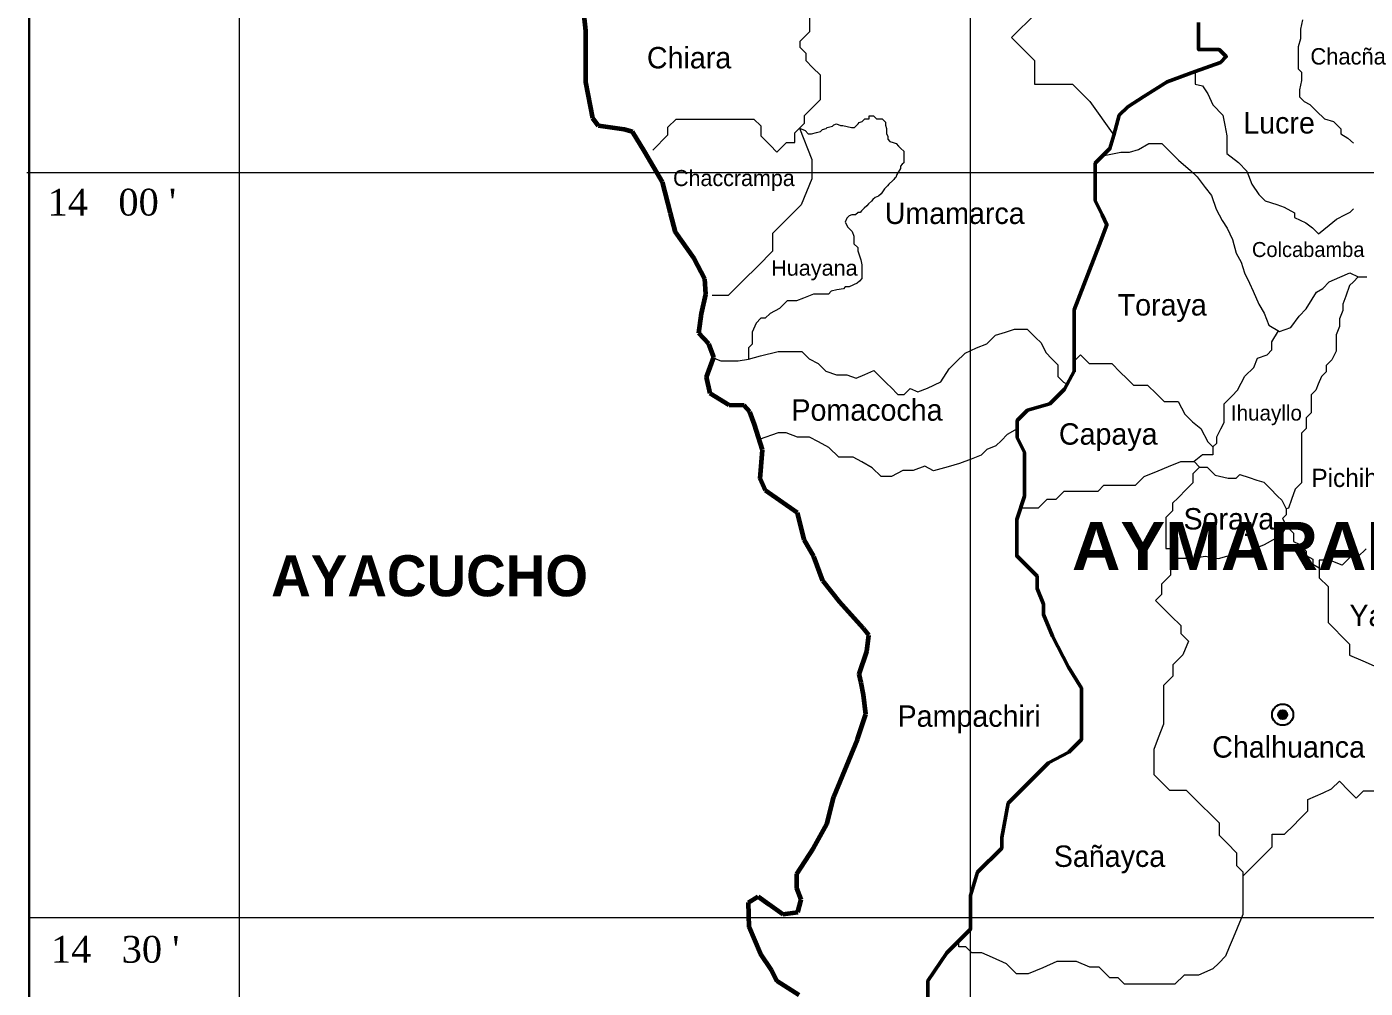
# Model space of a CAD drawing. Header units: metres. Extents: x 720607 to 802837, y 8371180 to 8431151.
# Drawn here: x 760657.22 to 760665.51, y 8405530.52 to 8405536.47 of the extents above; entities that cross this region are included whole.
import ezdxf

# ---------------------------------------------------------------- set-up
doc = ezdxf.new("R2010")
doc.units = ezdxf.units.M
for name, color, linetype, lineweight in [('02', 2, 'Continuous', 20), ('8', 5, 'Continuous', 60), ('Cap Prov', 94, 'Continuous', 25), ('Distrito', 212, 'Continuous', 25), ('Ejes de Coordenadas', 38, 'Continuous', 5), ('HIDROLOGIA', 151, 'Continuous', 18), ('Red vías Vecinales', 106, 'Continuous', 40)]:
    doc.layers.add(name, color=color, linetype=linetype, lineweight=lineweight)
doc.layers.add('05', color=5, linetype='Continuous')
doc.styles.add('ARIAL', font='arial.ttf')
doc.styles.add('century', font='GOTHIC.TTF')

msp = doc.modelspace()

# ---------------------------------------------------------------- hatches: boundary and pattern name
msp.add_hatch(color=256).paths.add_polyline_path([(760665.0225, 8405532.2149, 1), (760664.9661, 8405532.2149, 1)])

# ---------------------------------------------------------------- linework, layer by layer
at = {"lineweight": 60}
for p, q in [((760660.6784, 8405536.449), (760660.6685, 8405536.5463)), ((760660.6784, 8405536.2964), (760660.6784, 8405536.449)), ((760660.6784, 8405536.1315), (760660.6784, 8405536.2964)), ((760660.7227, 8405535.9076), (760660.6784, 8405536.1315)), ((760660.7568, 8405535.8599), (760660.7227, 8405535.9076)), ((760660.9169, 8405535.8383), (760660.7568, 8405535.8599)), ((760660.9685, 8405535.8233), (760660.9169, 8405535.8383)), ((760661.0426, 8405535.7009), (760660.9685, 8405535.8233)), ((760661.1532, 8405535.5129), (760661.0426, 8405535.7009)), ((760661.2034, 8405535.3194), (760661.1532, 8405535.5129)), ((760661.2347, 8405535.2029), (760661.2034, 8405535.3194)), ((760661.3491, 8405535.0385), (760661.2347, 8405535.2029)), ((760661.4164, 8405534.9129), (760661.3491, 8405535.0385)), ((760661.4219, 8405534.8181), (760661.4164, 8405534.9129)), ((760661.3948, 8405534.6985), (760661.4219, 8405534.8181)), ((760661.3782, 8405534.5778), (760661.3948, 8405534.6985)), ((760661.4403, 8405534.5114), (760661.3782, 8405534.5778)), ((760661.4711, 8405534.4289), (760661.4403, 8405534.5114)), ((760661.4258, 8405534.3053), (760661.4711, 8405534.4289)), ((760661.4487, 8405534.2044), (760661.4258, 8405534.3053)), ((760661.5661, 8405534.1306), (760661.4487, 8405534.2044)), ((760661.6593, 8405534.1302), (760661.5661, 8405534.1306)), ((760661.6941, 8405534.0908), (760661.6593, 8405534.1302)), ((760661.7225, 8405534.0124), (760661.6941, 8405534.0908)), ((760661.7725, 8405533.8557), (760661.7225, 8405534.0124)), ((760661.7588, 8405533.677), (760661.7725, 8405533.8557)), ((760661.7907, 8405533.6039), (760661.7588, 8405533.677)), ((760661.9904, 8405533.4638), (760661.7907, 8405533.6039)), ((760662.0317, 8405533.2974), (760661.9904, 8405533.4638)), ((760662.0902, 8405533.1942), (760662.0317, 8405533.2974)), ((760662.1462, 8405533.0429), (760662.0902, 8405533.1942)), ((760662.2494, 8405532.9135), (760662.1462, 8405533.0429)), ((760662.3979, 8405532.7484), (760662.2494, 8405532.9135)), ((760662.432, 8405532.7071), (760662.3979, 8405532.7484)), ((760662.4184, 8405532.6057), (760662.432, 8405532.7071)), ((760662.3712, 8405532.4661), (760662.4184, 8405532.6057)), ((760662.3843, 8405532.4123), (760662.3712, 8405532.4661)), ((760662.398, 8405532.3383), (760662.3843, 8405532.4123)), ((760662.4127, 8405532.2187), (760662.398, 8405532.3383)), ((760662.3608, 8405532.0627), (760662.4127, 8405532.2187)), ((760662.2139, 8405531.7092), (760662.3608, 8405532.0627)), ((760662.1706, 8405531.5359), (760662.2139, 8405531.7092)), ((760662.0877, 8405531.3877), (760662.1706, 8405531.5359)), ((760661.9854, 8405531.229), (760662.0877, 8405531.3877)), ((760661.9854, 8405531.1403), (760661.9854, 8405531.229)), ((760662.0114, 8405531.0712), (760661.9854, 8405531.1403)), ((760661.6863, 8405531.0521), (760661.7465, 8405531.0895)), ((760661.6894, 8405530.8983), (760661.6863, 8405531.0521)), ((760661.7465, 8405531.0895), (760661.8119, 8405531.0412)), ((760661.8119, 8405531.0412), (760661.8986, 8405530.9794)), ((760661.9916, 8405530.9919), (760662.0114, 8405531.0712)), ((760661.8986, 8405530.9794), (760661.9916, 8405530.9919)), ((760661.76, 8405530.7337), (760661.6894, 8405530.8983)), ((760661.8285, 8405530.6331), (760661.76, 8405530.7337)), ((760661.8627, 8405530.5641), (760661.8285, 8405530.6331)), ((760661.9991, 8405530.4777), (760661.8627, 8405530.5641))]:
    msp.add_line(p, q, dxfattribs=at)
for radius in [0.0658, 0.0282]:
    msp.add_circle((760664.9943, 8405532.2149), radius)
at = {"layer": '02', "linetype": 'Continuous', "lineweight": 5}
for p, q in [((760661.8689, 8405533.9599), (760661.7526, 8405533.918)), ((760661.9197, 8405533.9599), (760661.8689, 8405533.9599)), ((760661.9897, 8405533.9333), (760661.9197, 8405533.9599)), ((760662.0634, 8405533.9333), (760661.9897, 8405533.9333)), ((760662.1193, 8405533.9039), (760662.0634, 8405533.9333)), ((760663.2888, 8405533.9486), (760663.252, 8405533.9118)), ((760663.3509, 8405533.9844), (760663.2888, 8405533.9486)), ((760662.1846, 8405533.8696), (760662.1193, 8405533.9039)), ((760662.2453, 8405533.8089), (760662.1846, 8405533.8696)), ((760663.1627, 8405533.8576), (760663.126, 8405533.8209)), ((760663.2188, 8405533.8786), (760663.1627, 8405533.8576)), ((760663.252, 8405533.9118), (760663.2188, 8405533.8786)), ((760662.3337, 8405533.8089), (760662.2453, 8405533.8089)), ((760662.3871, 8405533.7798), (760662.3337, 8405533.8089)), ((760662.4528, 8405533.7439), (760662.3871, 8405533.7798)), ((760662.7775, 8405533.7535), (760662.7057, 8405533.7273)), ((760662.8326, 8405533.7249), (760662.7775, 8405533.7535)), ((760662.9228, 8405533.75), (760662.8326, 8405533.7249)), ((760662.9922, 8405533.7694), (760662.9228, 8405533.75)), ((760663.0646, 8405533.7973), (760662.9922, 8405533.7694)), ((760663.126, 8405533.8209), (760663.0646, 8405533.7973)), ((760662.5079, 8405533.6888), (760662.4528, 8405533.7439)), ((760662.5727, 8405533.6888), (760662.5079, 8405533.6888)), ((760662.6427, 8405533.7273), (760662.5727, 8405533.6888)), ((760662.7057, 8405533.7273), (760662.6427, 8405533.7273))]:
    msp.add_line(p, q, dxfattribs=at)
for points in [[(760663.4941, 8405538.8525), (760663.41, 8405538.7683), (760663.3219, 8405538.6803), (760663.3219, 8405538.5155), (760663.3219, 8405538.3981), (760663.194, 8405538.2702), (760663.194, 8405538.1145), (760663.194, 8405537.909), (760663.194, 8405537.6841), (760663.194, 8405537.4395), (760663.194, 8405537.2928), (760663.194, 8405537.1265), (760663.194, 8405536.97), (760663.3159, 8405536.8481), (760663.3159, 8405536.7059), (760663.4649, 8405536.5569), (760663.3156, 8405536.4075), (760663.4574, 8405536.2657), (760663.4574, 8405536.119), (760663.6925, 8405536.119), (760663.8001, 8405536.0114), (760663.9477, 8405535.8028)], [(760661.0931, 8405535.7107), (760661.187, 8405535.8045), (760661.187, 8405535.8519), (760661.2381, 8405535.903), (760661.3776, 8405535.903), (760661.5389, 8405535.903), (760661.6387, 8405535.903), (760661.7194, 8405535.903), (760661.7622, 8405535.8602), (760661.7622, 8405535.7982), (760661.8195, 8405535.7409), (760661.8617, 8405535.6987), (760661.921, 8405535.7579), (760661.9728, 8405535.7579), (760661.9728, 8405535.8174), (760662.0323, 8405535.8769), (760662.0323, 8405535.9248), (760662.0909, 8405535.9834), (760662.1312, 8405536.0237), (760662.1312, 8405536.1013), (760662.1312, 8405536.1742), (760662.0827, 8405536.2226), (760662.0424, 8405536.2629), (760662.0424, 8405536.3085), (760662.0057, 8405536.3452), (760662.0057, 8405536.3852), (760662.066, 8405536.4455), (760662.066, 8405536.5693)], [(760662.0026, 8405535.8471), (760662.0361, 8405535.8311), (760662.0554, 8405535.8118), (760662.0764, 8405535.8118), (760662.1067, 8405535.8195), (760662.132, 8405535.826), (760662.1434, 8405535.8374), (760662.1674, 8405535.8449), (760662.174, 8405535.8515), (760662.2071, 8405535.8581), (760662.2154, 8405535.8664), (760662.2308, 8405535.8735), (760662.2556, 8405535.8631), (760662.2711, 8405535.8631), (760662.297, 8405535.857), (760662.3244, 8405535.8506), (760662.3417, 8405535.8506), (760662.3545, 8405535.8634), (760662.3645, 8405535.8734), (760662.3725, 8405535.8814), (760662.3902, 8405535.8873), (760662.3988, 8405535.8959), (760662.4065, 8405535.9036), (760662.4338, 8405535.9036), (760662.4338, 8405535.9226), (760662.4421, 8405535.9226), (760662.4608, 8405535.9226), (760662.4788, 8405535.9047), (760662.5011, 8405535.9047), (760662.5144, 8405535.9047), (760662.5349, 8405535.8841), (760662.5349, 8405535.8658), (760662.5408, 8405535.8438), (760662.5408, 8405535.8129), (760662.5491, 8405535.7953), (760662.5491, 8405535.7776), (760662.5621, 8405535.7647), (760662.5828, 8405535.7578), (760662.6004, 8405535.7506), (760662.6155, 8405535.7355), (760662.6301, 8405535.7209), (760662.6475, 8405535.7035), (760662.6475, 8405535.6885), (760662.6475, 8405535.6704), (760662.6475, 8405535.6494), (760662.6475, 8405535.6323), (760662.6378, 8405535.6226), (760662.627, 8405535.6119), (760662.627, 8405535.596), (760662.627, 8405535.596), (760662.6049, 8405535.5601), (760662.5988, 8405535.5414), (760662.5911, 8405535.5337), (760662.5867, 8405535.5293), (760662.5793, 8405535.5218), (760662.5561, 8405535.4987), (760662.5462, 8405535.4887), (760662.5363, 8405535.4788), (760662.5286, 8405535.4711), (760662.5067, 8405535.4402), (760662.4921, 8405535.4256), (760662.4698, 8405535.417), (760662.4571, 8405535.4043), (760662.4477, 8405535.395), (760662.4303, 8405535.3776), (760662.4182, 8405535.3655), (760662.403, 8405535.3503), (760662.3862, 8405535.3335), (760662.3774, 8405535.3247), (760662.3644, 8405535.3247), (760662.3494, 8405535.3097), (760662.3263, 8405535.3097), (760662.3098, 8405535.3035), (760662.2943, 8405535.2881), (760662.2855, 8405535.2638), (760662.301, 8405535.2335), (760662.3276, 8405535.2068), (760662.3384, 8405535.1768), (760662.3384, 8405535.1537), (760662.3384, 8405535.1311), (760662.3627, 8405535.1068), (760662.3627, 8405535.0864), (760662.3715, 8405535.0616), (760662.3826, 8405535.0307), (760662.3886, 8405535.001), (760662.3886, 8405534.9801), (760662.3886, 8405534.9362), (760662.3886, 8405534.9153), (760662.3727, 8405534.8993), (760662.3591, 8405534.8858), (760662.3103, 8405534.8634), (760662.2855, 8405534.8634), (760662.2736, 8405534.8516), (760662.2331, 8405534.8447), (760662.1989, 8405534.8364), (760662.1807, 8405534.8182), (760662.1514, 8405534.8182), (760662.0893, 8405534.8182), (760662.0263, 8405534.7942), (760661.9825, 8405534.7775), (760661.9265, 8405534.7775), (760661.9017, 8405534.7526), (760661.8789, 8405534.7298), (760661.8789, 8405534.7298), (760661.8198, 8405534.6998), (760661.7891, 8405534.6691), (760661.762, 8405534.6691), (760661.7327, 8405534.6398), (760661.7095, 8405534.5826), (760661.7095, 8405534.5458), (760661.7095, 8405534.5091), (760661.6867, 8405534.4864), (760661.6867, 8405534.4357), (760661.6867, 8405534.4164)], [(760662.0026, 8405535.8471), (760662.0026, 8405535.8471), (760662.0779, 8405535.6527), (760662.0779, 8405535.5329), (760662.012, 8405535.3713), (760661.9102, 8405535.2695), (760661.8353, 8405535.1946), (760661.8353, 8405535.0839), (760661.7439, 8405534.9925), (760661.654, 8405534.9027), (760661.5612, 8405534.8098), (760661.4617, 8405534.8098)], [(760661.4779, 8405534.4196), (760661.5153, 8405534.4059), (760661.5607, 8405534.4059), (760661.6219, 8405534.4059), (760661.6867, 8405534.4164), (760661.7602, 8405534.4357), (760661.8702, 8405534.4645), (760661.9458, 8405534.4645), (760662.0158, 8405534.4645), (760662.0626, 8405534.4177), (760662.1173, 8405534.3894), (760662.1655, 8405534.3413), (760662.2311, 8405534.3194), (760662.2942, 8405534.3194), (760662.3537, 8405534.2984), (760662.4062, 8405534.3212), (760662.4633, 8405534.3459), (760662.4961, 8405534.3131), (760662.5451, 8405534.2641), (760662.567, 8405534.2422), (760662.567, 8405534.2422), (760662.567, 8405534.2422), (760662.6116, 8405534.1976), (760662.6495, 8405534.1976), (760662.6868, 8405534.2349), (760662.7353, 8405534.2145), (760662.7948, 8405534.2355), (760662.8771, 8405534.2757), (760662.9296, 8405534.3562), (760662.9707, 8405534.3973), (760663.0276, 8405534.4541), (760663.0977, 8405534.4856), (760663.1624, 8405534.5101), (760663.2167, 8405534.5643), (760663.278, 8405534.5835), (760663.3341, 8405534.6011), (760663.3778, 8405534.6011), (760663.4128, 8405534.6011), (760663.4627, 8405534.5512), (760663.4977, 8405534.5162), (760663.5266, 8405534.4576), (760663.5651, 8405534.4191), (760663.6027, 8405534.3815), (760663.6027, 8405534.3089), (760663.6374, 8405534.2742), (760663.6603, 8405534.2619)]]:
    msp.add_lwpolyline(points, dxfattribs=at)
at = {"layer": '02'}
msp.add_lwpolyline([(760664.4735, 8405536.5006), (760664.4735, 8405536.3329), (760664.6009, 8405536.3329), (760664.6444, 8405536.2894), (760664.6087, 8405536.2537), (760664.4517, 8405536.1963), (760664.2779, 8405536.1327), (760664.1342, 8405536.0419), (760664.0348, 8405535.9791), (760663.9823, 8405535.9266), (760663.9477, 8405535.8028), (760663.9246, 8405535.7203), (760663.833, 8405535.6287), (760663.833, 8405535.4985), (760663.833, 8405535.3992), (760663.8762, 8405535.3091), (760663.9057, 8405535.2476), (760663.8576, 8405535.1228), (760663.703, 8405534.7223), (760663.703, 8405534.4036), (760663.703, 8405534.3415), (760663.643, 8405534.2297), (760663.5529, 8405534.1396), (760663.413, 8405534.0993), (760663.3509, 8405534.0372), (760663.3509, 8405533.9317), (760663.3944, 8405533.8385), (760663.3944, 8405533.7174), (760663.3944, 8405533.5684), (760663.3475, 8405533.4242), (760663.3475, 8405533.3124), (760663.3475, 8405533.1976), (760663.4733, 8405533.0717), (760663.4733, 8405532.9957), (760663.5122, 8405532.8995), (760663.5122, 8405532.8343), (760663.5681, 8405532.7008), (760663.6676, 8405532.5083), (760663.7485, 8405532.3787), (760663.7485, 8405532.2949), (760663.7485, 8405532.2079), (760663.7485, 8405532.062), (760663.6693, 8405531.9828), (760663.5434, 8405531.9161), (760663.385, 8405531.7576), (760663.2933, 8405531.666), (760663.2544, 8405531.4535), (760663.2544, 8405531.3883), (760663.1053, 8405531.2392), (760663.0615, 8405531.095), (760663.0615, 8405530.9646), (760663.0615, 8405530.887), (760662.914, 8405530.7394), (760662.7974, 8405530.5672), (760662.7974, 8405530.3933)], dxfattribs=at)
at = {"layer": 'Cap Prov', "lineweight": 50}
msp.add_lwpolyline([(760664.4735, 8405536.5006), (760664.4735, 8405536.3329), (760664.6009, 8405536.3329), (760664.6444, 8405536.2894), (760664.6087, 8405536.2537), (760664.4517, 8405536.1963), (760664.2779, 8405536.1327), (760664.1342, 8405536.0419), (760664.0348, 8405535.9791), (760663.9823, 8405535.9266), (760663.9477, 8405535.8028), (760663.9246, 8405535.7203), (760663.833, 8405535.6287), (760663.833, 8405535.4985), (760663.833, 8405535.3992), (760663.8762, 8405535.3091), (760663.9057, 8405535.2476), (760663.8576, 8405535.1228), (760663.703, 8405534.7223), (760663.703, 8405534.4036), (760663.703, 8405534.3415), (760663.643, 8405534.2297), (760663.5529, 8405534.1396), (760663.413, 8405534.0993), (760663.3509, 8405534.0372), (760663.3509, 8405533.9317), (760663.3944, 8405533.8385), (760663.3944, 8405533.7174), (760663.3944, 8405533.5684), (760663.3475, 8405533.4242), (760663.3475, 8405533.3124), (760663.3475, 8405533.1976), (760663.4733, 8405533.0717), (760663.4733, 8405532.9957), (760663.5122, 8405532.8995), (760663.5122, 8405532.8343), (760663.5681, 8405532.7008), (760663.6676, 8405532.5083), (760663.7485, 8405532.3787), (760663.7485, 8405532.2949), (760663.7485, 8405532.2079), (760663.7485, 8405532.062), (760663.6693, 8405531.9828), (760663.5434, 8405531.9161), (760663.385, 8405531.7576), (760663.2933, 8405531.666), (760663.2544, 8405531.4535), (760663.2544, 8405531.3883), (760663.1053, 8405531.2392), (760663.0615, 8405531.095), (760663.0615, 8405530.9646), (760663.0615, 8405530.887), (760662.914, 8405530.7394), (760662.7974, 8405530.5672), (760662.7974, 8405530.3933)], dxfattribs=at)
at = {"layer": 'Ejes de Coordenadas', "linetype": 'Continuous'}
for p, q in [((760658.5327, 8405544.9378), (760658.5327, 8405526.3464)), ((760663.0592, 8405544.9378), (760663.0592, 8405526.3464)), ((760657.2166, 8405535.572), (760677.845, 8405535.572)), ((760657.2305, 8405530.9592), (760677.845, 8405530.9592))]:
    msp.add_line(p, q, dxfattribs=at)
msp.add_lwpolyline([(760677.845, 8405526.3464), (760657.2305, 8405526.3464), (760657.2305, 8405543.5335), (760677.845, 8405543.5335)], close=True, dxfattribs=at)
at = {"layer": 'HIDROLOGIA', "linetype": 'Continuous', "lineweight": 5}
for points in [[(760665.1171, 8405536.517), (760665.104, 8405536.459), (760665.104, 8405536.3999), (760665.0897, 8405536.3496), (760665.0897, 8405536.2801), (760665.0897, 8405536.2134), (760665.11, 8405536.1931), (760665.11, 8405536.1412), (760665.0985, 8405536.0843), (760665.0985, 8405536.0405), (760665.127, 8405536.012), (760665.1631, 8405535.9934), (760665.204, 8405535.9526), (760665.2527, 8405535.9039), (760665.3099, 8405535.8867), (760665.3543, 8405535.8423), (760665.3543, 8405535.8111), (760665.3987, 8405535.7849), (760665.4324, 8405535.7525)], [(760664.4517, 8405536.1963), (760664.4517, 8405536.1194), (760664.4976, 8405536.1089), (760664.5309, 8405536.0596), (760664.5609, 8405535.9904), (760664.6238, 8405535.9275), (760664.6369, 8405535.8643), (760664.6475, 8405535.7997), (760664.6475, 8405535.7458), (760664.6475, 8405535.6889), (760664.7202, 8405535.6337), (760664.7728, 8405535.5811), (760664.8028, 8405535.5006), (760664.8462, 8405535.4357), (760664.8858, 8405535.396), (760664.9575, 8405535.3731), (760665.0041, 8405535.3581), (760665.0674, 8405535.3225), (760665.0674, 8405535.2932), (760665.1383, 8405535.2602), (760665.1789, 8405535.2296), (760665.2159, 8405535.1926), (760665.2822, 8405535.2456), (760665.3281, 8405535.2822), (760665.3828, 8405535.3108), (760665.4131, 8405535.3267), (760665.4329, 8405535.3465)], [(760663.8788, 8405535.6745), (760663.9409, 8405535.6874), (760663.992, 8405535.6981), (760664.0453, 8405535.6981), (760664.1008, 8405535.7151), (760664.1652, 8405535.7506), (760664.2465, 8405535.7506), (760664.2916, 8405535.7054), (760664.3493, 8405535.6478), (760664.4238, 8405535.585), (760664.4641, 8405535.5447), (760664.5149, 8405535.4782), (760664.5526, 8405535.4288), (760664.5832, 8405535.3442), (760664.6187, 8405535.2747), (760664.6509, 8405535.227), (760664.6833, 8405535.1577), (760664.7065, 8405535.0727), (760664.7361, 8405535.016), (760664.7587, 8405534.9516), (760664.7878, 8405534.8874), (760664.8109, 8405534.8363), (760664.8467, 8405534.7572), (760664.8794, 8405534.701), (760664.9078, 8405534.6269), (760664.9748, 8405534.587), (760665.0438, 8405534.6121), (760665.0954, 8405534.6829), (760665.1395, 8405534.7271), (760665.1769, 8405534.7874), (760665.2041, 8405534.8314), (760665.2427, 8405534.8544), (760665.2823, 8405534.8941), (760665.3478, 8405534.9233), (760665.4092, 8405534.9508), (760665.4625, 8405534.9266), (760665.516, 8405534.9266)], [(760665.4625, 8405534.9266), (760665.4318, 8405534.8959), (760665.4073, 8405534.8714), (760665.3844, 8405534.8069), (760665.3661, 8405534.7556), (760665.3661, 8405534.7179), (760665.3459, 8405534.6654), (760665.3459, 8405534.6183), (760665.325, 8405534.5676), (760665.325, 8405534.5179), (760665.325, 8405534.4655), (760665.2988, 8405534.4113), (760665.2639, 8405534.3764), (760665.2639, 8405534.338), (760665.2341, 8405534.3082), (760665.2149, 8405534.2611), (760665.1999, 8405534.2245), (760665.1715, 8405534.1961), (760665.1715, 8405534.1406), (760665.1715, 8405534.0847), (760665.1399, 8405534.053), (760665.1399, 8405533.9868), (760665.1101, 8405533.957), (760665.1101, 8405533.8995), (760665.1101, 8405533.8541), (760665.1101, 8405533.8034), (760665.1101, 8405533.7527), (760665.1101, 8405533.6506), (760665.0707, 8405533.6112), (760665.0487, 8405533.5475), (760665.0302, 8405533.4938), (760665.0152, 8405533.4897)], [(760664.562, 8405533.8723), (760664.5862, 8405533.8965), (760664.5862, 8405533.9342), (760664.6115, 8405533.9848), (760664.631, 8405534.024), (760664.631, 8405534.0862), (760664.631, 8405534.1403), (760664.6807, 8405534.19), (760664.7147, 8405534.2241), (760664.7601, 8405534.3098), (760664.8148, 8405534.3645), (760664.8389, 8405534.4226), (760664.8983, 8405534.4436), (760664.928, 8405534.4733), (760664.928, 8405534.5239), (760664.968, 8405534.591)], [(760663.703, 8405534.4036), (760663.7419, 8405534.4425), (760663.796, 8405534.3883), (760663.8622, 8405534.3883), (760663.9368, 8405534.3883), (760663.9886, 8405534.3366), (760664.0292, 8405534.2959), (760664.0699, 8405534.2552), (760664.1574, 8405534.2552), (760664.212, 8405534.2006), (760664.2595, 8405534.1531), (760664.3474, 8405534.1531), (760664.3881, 8405534.0748), (760664.435, 8405534.0274), (760664.4866, 8405533.9868), (760664.5298, 8405533.9045), (760664.562, 8405533.8723), (760664.562, 8405533.824), (760664.4967, 8405533.824), (760664.4452, 8405533.7825)], [(760663.3709, 8405533.4963), (760663.4246, 8405533.4963), (760663.4821, 8405533.4963), (760663.5347, 8405533.5489), (760663.5912, 8405533.5489), (760663.6417, 8405533.5994), (760663.6881, 8405533.5994), (760663.7608, 8405533.5994), (760663.8516, 8405533.5994), (760663.8875, 8405533.6352), (760663.9455, 8405533.6352), (760664.0273, 8405533.6352), (760664.0818, 8405533.6352), (760664.136, 8405533.6894), (760664.2241, 8405533.7254), (760664.2861, 8405533.7508), (760664.3637, 8405533.7825), (760664.4119, 8405533.7825), (760664.4452, 8405533.7825), (760664.4798, 8405533.7479), (760664.4377, 8405533.7058), (760664.4377, 8405533.6498), (760664.3991, 8405533.6112), (760664.3461, 8405533.5582), (760664.3128, 8405533.5249), (760664.3128, 8405533.4773), (760664.2715, 8405533.4361), (760664.2715, 8405533.3775), (760664.2715, 8405533.3018), (760664.2715, 8405533.2444), (760664.3301, 8405533.2444), (760664.3301, 8405533.1838), (760664.2999, 8405533.1536), (760664.2999, 8405533.0779), (760664.2439, 8405533.0219), (760664.2439, 8405532.9599), (760664.2068, 8405532.9228), (760664.2484, 8405532.8813), (760664.3044, 8405532.8253), (760664.3634, 8405532.7662), (760664.3634, 8405532.7179), (760664.411, 8405532.6702), (760664.3755, 8405532.5863), (760664.3134, 8405532.5243), (760664.3134, 8405532.4532), (760664.2567, 8405532.3964), (760664.2567, 8405532.3412), (760664.2567, 8405532.2837), (760664.2567, 8405532.2263), (760664.2567, 8405532.1567), (760664.2241, 8405532.0719), (760664.1958, 8405531.9985), (760664.1958, 8405531.9055), (760664.1958, 8405531.845), (760664.2478, 8405531.7931), (760664.2932, 8405531.7477), (760664.3967, 8405531.7477), (760664.4418, 8405531.7025), (760664.4918, 8405531.6526), (760664.5463, 8405531.5981), (760664.6001, 8405531.5442), (760664.6001, 8405531.4681), (760664.6499, 8405531.4184), (760664.7089, 8405531.3594), (760664.7089, 8405531.2806), (760664.7466, 8405531.2428), (760664.7466, 8405531.1868), (760664.7466, 8405531.099), (760664.7466, 8405531.0536), (760664.7466, 8405530.978), (760664.7118, 8405530.8933), (760664.6871, 8405530.8334), (760664.6632, 8405530.7753), (760664.6401, 8405530.7193), (760664.598, 8405530.6771), (760664.5616, 8405530.6408), (760664.4725, 8405530.6028), (760664.3847, 8405530.6028), (760664.3271, 8405530.5453), (760664.2544, 8405530.5453), (760664.203, 8405530.5453), (760664.106, 8405530.5453), (760664.0152, 8405530.5453), (760663.9758, 8405530.5846), (760663.9243, 8405530.5846), (760663.8577, 8405530.6512), (760663.8001, 8405530.6512), (760663.7177, 8405530.6867), (760663.6601, 8405530.6867), (760663.5965, 8405530.6867), (760663.5087, 8405530.6474), (760663.4178, 8405530.6111), (760663.3451, 8405530.6111), (760663.2831, 8405530.6731), (760663.1967, 8405530.7109), (760663.1305, 8405530.7399), (760663.0695, 8405530.7399), (760663.0326, 8405530.7769), (760662.9877, 8405530.7769), (760662.9877, 8405530.8132)], [(760664.4798, 8405533.7479), (760664.5273, 8405533.7479), (760664.5481, 8405533.7271), (760664.577, 8405533.6983), (760664.6567, 8405533.6784), (760664.7057, 8405533.6784), (760664.7293, 8405533.702), (760664.7861, 8405533.6836), (760664.8351, 8405533.6678), (760664.8772, 8405533.6542), (760664.9157, 8405533.6157), (760664.9629, 8405533.5685), (760664.9883, 8405533.5432), (760665.0152, 8405533.4897), (760665.0152, 8405533.4513), (760664.9925, 8405533.4286), (760665.0191, 8405533.3797)], [(760664.3301, 8405533.1838), (760664.37, 8405533.1838), (760664.4425, 8405533.1838), (760664.5138, 8405533.1953), (760664.5977, 8405533.1817), (760664.6486, 8405533.1953), (760664.719, 8405533.214), (760664.7939, 8405533.234), (760664.882, 8405533.2677), (760664.9511, 8405533.3073), (760664.9839, 8405533.3261), (760665.0191, 8405533.3797), (760665.061, 8405533.3378), (760665.061, 8405533.2881), (760665.0961, 8405533.27), (760665.1187, 8405533.2473), (760665.1391, 8405533.2269), (760665.1391, 8405533.1998), (760665.1814, 8405533.178), (760665.1814, 8405533.1474), (760665.2207, 8405533.1236)], [(760665.5105, 8405533.2425), (760665.4606, 8405533.1926), (760665.4146, 8405533.1926), (760665.3619, 8405533.1399), (760665.2843, 8405533.172), (760665.2207, 8405533.172), (760665.2207, 8405533.1236), (760665.2207, 8405533.0631), (760665.2752, 8405533.0086), (760665.2752, 8405532.9178), (760665.2752, 8405532.8543), (760665.2752, 8405532.7847), (760665.31, 8405532.7499), (760665.363, 8405532.6969), (760665.4084, 8405532.6515), (760665.4084, 8405532.5835), (760665.4904, 8405532.5472), (760665.5599, 8405532.5164)], [(760664.7466, 8405531.2148), (760664.8149, 8405531.283), (760664.8633, 8405531.3314), (760664.9284, 8405531.3965), (760664.9284, 8405531.4742), (760665.0051, 8405531.4742), (760665.0626, 8405531.5317), (760665.0959, 8405531.565), (760665.1504, 8405531.6195), (760665.1504, 8405531.689), (760665.2444, 8405531.7313), (760665.2971, 8405531.7551), (760665.3451, 8405531.8031), (760665.4049, 8405531.7434), (760665.4503, 8405531.698), (760665.4957, 8405531.7435), (760665.5836, 8405531.7435)]]:
    msp.add_lwpolyline(points, dxfattribs=at)
at = {"layer": 'Red vías Vecinales', "color": 7, "lineweight": 30}
msp.add_lwpolyline([(760657.2305, 8405526.3464), (760677.9215, 8405526.3464), (760677.9215, 8405544.9378), (760657.2305, 8405544.9378), (760657.2305, 8405526.3464)], dxfattribs=at)

# ---------------------------------------------------------------- texts
at = {"layer": '05', "insert": (760663.6892, 8405533.4083), "char_height": 0.29754, "attachment_point": 1, "style": 'century'}
msp.add_mtext('{\\fArial|b1|i0|c238|p34;A\\fArial|b1|i0|c0|p34;YMARAES}', dxfattribs=at)
at = {"layer": '8', "color": 7, "insert": (760658.7301, 8405533.202), "char_height": 0.253964, "attachment_point": 1, "style": 'century'}
msp.add_mtext('{\\fBankGothic Md BT|b1|i0|c0|p34;AYACUCHO}', dxfattribs=at)
at = {"layer": 'Distrito', "linetype": 'Continuous', "lineweight": 5, "attachment_point": 1, "style": 'century'}
for s, insert, char_height, width in [('Chiara', (760661.0571, 8405536.349), 0.13255, 1.677093), ('Chacña', (760665.1658, 8405536.3418), 0.1014, 1.282976), ('Lucre', (760664.7502, 8405535.9456), 0.13255, 1.677093), ('Chaccrampa', (760661.2189, 8405535.5872), 0.09942, 1.257819), ('Umamarca', (760662.5298, 8405535.3856), 0.13255, 1.677093), ('Colcabamba', (760664.8039, 8405535.1414), 0.09279, 1.173965), ('{\\fArial|b0|i0|c238|p34;Huayana}', (760661.8265, 8405535.0287), 0.09577, 1.211699), ('Toraya', (760663.9725, 8405534.8187), 0.13255, 1.677093), ('Pomacocha', (760661.952, 8405534.1677), 0.13255, 1.677093), ('Ihuayllo', (760664.6736, 8405534.1312), 0.09544, 1.207507), ('Capaya', (760663.6085, 8405534.0192), 0.13255, 1.677093), ('Pichihua', (760665.1723, 8405533.7373), 0.11267, 1.425529), ('Soraya', (760664.38, 8405533.4939), 0.13255, 1.677093), ('Yanaca', (760665.4077, 8405532.896), 0.13255, 1.677093), ('Pampachiri', (760662.6092, 8405532.2723), 0.13255, 1.677093), ('Chalhuanca', (760664.5578, 8405532.0814), 0.13255, 1.677093), ('Sañayca', (760663.5768, 8405531.4048), 0.13255, 1.677093)]:
    msp.add_mtext(s, dxfattribs=dict(at, insert=insert, char_height=char_height, width=width))
at = {"layer": 'Ejes de Coordenadas', "char_height": 0.165812, "width": 1.111464, "attachment_point": 1, "style": 'ARIAL'}
for s, insert in [("{\\fTimes New Roman|b0|i0|c0|p18;14   00 '}", (760657.3455, 8405535.4711)), ("{\\fTimes New Roman|b0|i0|c0|p18;14   30 '}", (760657.366, 8405530.8451))]:
    msp.add_mtext(s, dxfattribs=dict(at, insert=insert))

doc.saveas('drawing.dxf')
